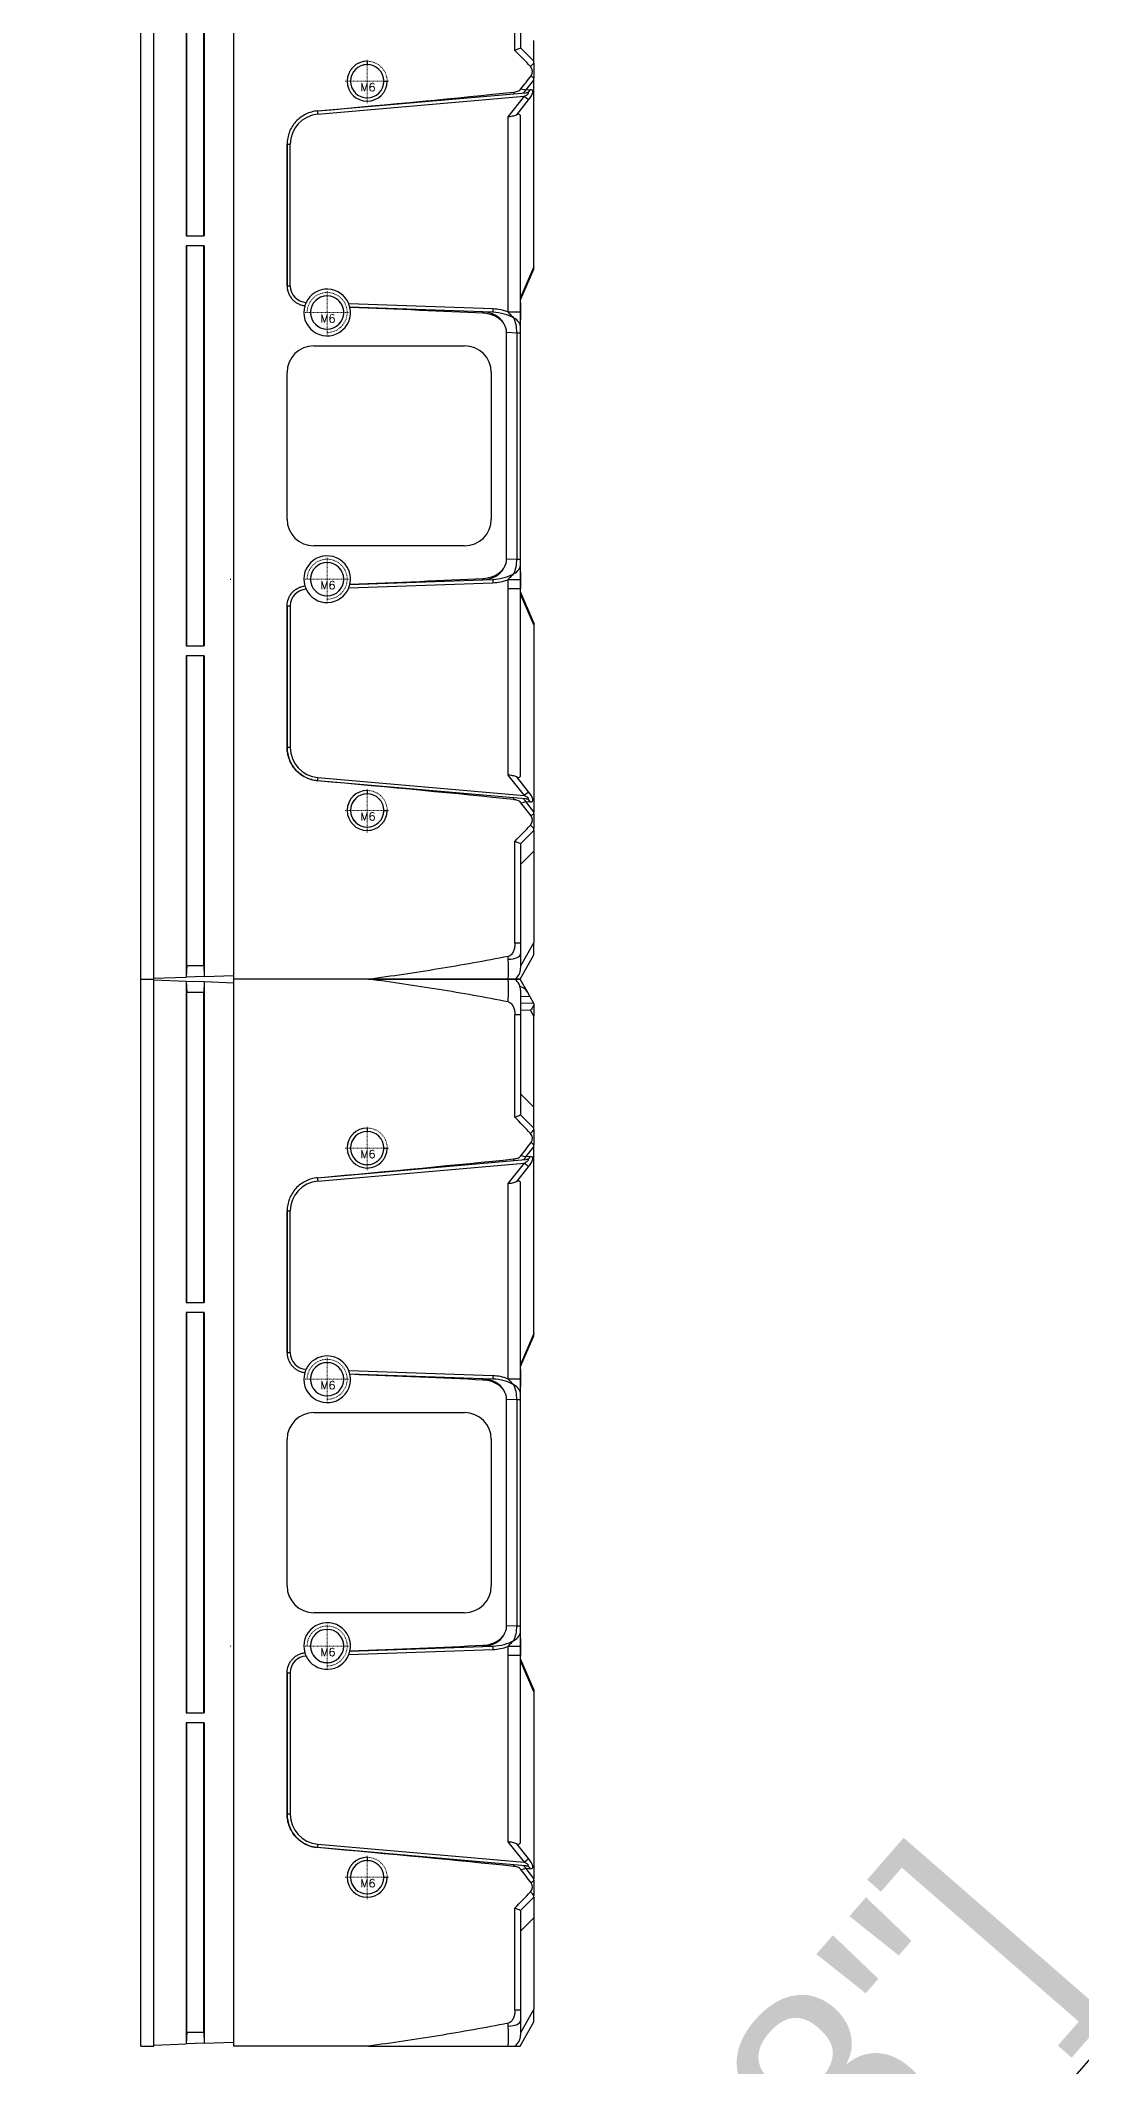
# Model space of a CAD drawing. Header units: millimetres. Extents: x 389 to 17466, y 310 to 5904.
# Drawn here: x 1450.6 to 1606.6, y 783.1 to 1086.9 of the extents above; entities that cross this region are included whole.
import ezdxf
from ezdxf.lldxf.tags import DXFTag

# ---------------------------------------------------------------- set-up
doc = ezdxf.new("R2010")
doc.units = ezdxf.units.MM
doc.linetypes.add('CENTER', pattern=[0.6, 0.375, -0.075, 0.075, -0.075])
doc.linetypes.add('HIDDEN', pattern=[0.2, 0.1, -0.1])
doc.layers.add('1', color=7, linetype='Continuous', true_color=0xffffff)
doc.layers.add('DIM', color=4, linetype='Continuous')
doc.layers.add('screw', color=33, linetype='Continuous', lineweight=13)
doc.styles.get("Standard").update_dxf_attribs({"font": 'arial.ttf'})
doc.styles.add('TXT', font='txt.shx', dxfattribs={"bigfont": 'gbcbig.shx'})
tags = doc.linetypes.add('DASHED', pattern=[25.72, 12.86, -12.86]).pattern_tags.tags
tags[6:7] = [DXFTag(74, 4), DXFTag(75, 0), DXFTag(340, '0'), DXFTag(46, 0.0), DXFTag(50, 0.0), DXFTag(44, 0.0), DXFTag(45, 0.0)]
tags[4:5] = [DXFTag(74, 4), DXFTag(75, 0), DXFTag(340, '0'), DXFTag(46, 0.0), DXFTag(50, 0.0), DXFTag(44, 0.0), DXFTag(45, 0.0)]
doc.dimstyles.new('DIMSTYLE_14', dxfattribs={"dimtxt": 30, "dimasz": 20, "dimexe": 1.75, "dimexo": 0.875, "dimgap": 2, "dimtad": 1, "dimzin": 9, "dimdsep": 46, "dimtxsty": 'Standard', "dimblk": '_FILLED', "dimcen": 0.09, "dimadec": 0, "dimazin": 0, "dimtp": 0.05, "dimtm": 0.05, "dimtfac": 1, "dimtofl": 0, "dimtmove": 0, "dimatfit": 3, "dimldrblk": '_FILLED', "dimfxl": 1, "dimtolj": 1, "dimarcsym": 0})

# ---------------------------------------------------------------- blocks, each defined once
blk = doc.blocks.new('screw_m6_g')
at = {"layer": 'screw', "color": 1, "linetype": 'CENTER', "lineweight": 18, "ltscale": 0.12}
for p, q in [((0, -3.3), (0, 3.3)), ((-3.3, 0), (3.3, 0))]:
    blk.add_line(p, q, dxfattribs=at)
at = {"layer": 'screw', "color": 33, "linetype": 'HIDDEN', "lineweight": 18, "ltscale": 0.12}
blk.add_circle((0, 0), 2.5, dxfattribs=at)
at = {"layer": 'screw', "color": 92, "linetype": 'HIDDEN', "lineweight": 18, "ltscale": 0.12}
blk.add_arc((0, 0), 3, 270, 180, dxfattribs=at)
at = {"layer": 'screw', "color": 6, "lineweight": 18, "style": 'TXT'}
blk.add_text('M6', height=1.2, dxfattribs=at).set_placement((-1.02, -1.5))
blk = doc.blocks.new('A$C138409bd')
at = {"layer": '1', "color": 155, "linetype": 'Continuous'}
for p, q in [((1.94, 0.15), (1.94, 159.85)), ((6.8, 159.68), (1.94, 159.85)), ((6.8, 159.68), (6.8, 111.5)), ((6.81, 159.68), (6.8, 159.68)), ((6.81, 159.68), (6.89, 158.01)), ((9.53, 159.59), (6.81, 159.68)), ((6.89, 111.5), (6.89, 158.01)), ((9.45, 158.01), (6.89, 158.01)), ((9.53, 159.59), (9.45, 158.01)), ((9.45, 111.5), (9.45, 158.01)), ((9.53, 159.59), (9.53, 111.5)), ((13.94, 159.43), (9.53, 159.59)), ((9.53, 159.59), (9.53, 159.59)), ((13.94, 0.57), (13.94, 159.43)), ((6.8, 111.5), (9.53, 111.5)), ((9.53, 110), (6.8, 110)), ((6.8, 110), (6.8, 50)), ((6.89, 50), (6.89, 110)), ((9.45, 100.05), (9.45, 110)), ((9.53, 110), (9.53, 50)), ((9.45, 83.83), (9.45, 100.05)), ((9.45, 59.02), (9.45, 83.83)), ((9.45, 50), (9.45, 59.02)), ((6.8, 50), (9.53, 50)), ((6.8, 48.5), (6.8, 0.34)), ((9.53, 48.5), (6.8, 48.5)), ((6.89, 2.08), (6.89, 48.5)), ((9.45, 2.08), (9.45, 48.5)), ((9.53, 48.5), (9.53, 0.44)), ((1.94, 0.15), (6.8, 0.32)), ((6.89, 2.08), (6.8, 0.34)), ((9.53, 0.42), (6.8, 0.32)), ((6.8, 0.34), (6.8, 0.32)), ((6.89, 2.08), (9.45, 2.08)), ((9.45, 2.08), (9.53, 0.44)), ((9.53, 0.42), (13.94, 0.57)), ((9.53, 0.44), (9.53, 0.42))]:
    blk.add_line(p, q, dxfattribs=at)
at = {"layer": '1'}
for p, q in [((1.94, 0.15), (1.94, 159.85)), ((6.8, 159.68), (1.94, 159.85)), ((6.8, 159.68), (6.8, 111.5)), ((6.81, 159.68), (6.8, 159.68)), ((6.81, 159.68), (6.89, 158.01)), ((9.53, 159.59), (6.81, 159.68)), ((6.89, 111.5), (6.89, 158.01)), ((9.45, 158.01), (6.89, 158.01)), ((9.53, 159.59), (9.45, 158.01)), ((9.45, 111.5), (9.45, 158.01)), ((9.53, 159.59), (9.53, 111.5)), ((13.94, 159.43), (9.53, 159.59)), ((9.53, 159.59), (9.53, 159.59)), ((13.94, 0.57), (13.94, 159.43)), ((6.8, 111.5), (9.53, 111.5)), ((9.53, 110), (6.8, 110)), ((6.8, 110), (6.8, 50)), ((6.89, 50), (6.89, 110)), ((9.45, 100.05), (9.45, 110)), ((9.53, 110), (9.53, 50)), ((9.45, 83.83), (9.45, 100.05)), ((9.45, 59.02), (9.45, 83.83)), ((9.45, 50), (9.45, 59.02)), ((6.8, 50), (9.53, 50)), ((6.8, 48.5), (6.8, 0.34)), ((9.53, 48.5), (6.8, 48.5)), ((6.89, 2.08), (6.89, 48.5)), ((9.45, 2.08), (9.45, 48.5)), ((9.53, 48.5), (9.53, 0.44)), ((1.94, 0.15), (6.8, 0.32)), ((6.89, 2.08), (6.8, 0.34)), ((9.53, 0.42), (6.8, 0.32)), ((6.8, 0.34), (6.8, 0.32)), ((6.89, 2.08), (9.45, 2.08)), ((9.45, 2.08), (9.53, 0.44)), ((9.53, 0.42), (13.94, 0.57)), ((9.53, 0.44), (9.53, 0.42))]:
    blk.add_line(p, q, dxfattribs=at)
at = {"layer": '1', "color": 155, "linetype": 'DASHED', "lineweight": 5}
for p, q in [((6.8, 111.5), (6.8, 159.68)), ((6.81, 159.68), (6.89, 158.01)), ((6.89, 158.01), (9.45, 158.01)), ((9.53, 129.58), (9.53, 159.59)), ((9.44, 132.91), (9.44, 140.09)), ((9.55, 132.45), (9.55, 139.23)), ((6.94, 134.23), (6.94, 134.24)), ((6.93, 121.53), (6.93, 126.99)), ((9.53, 116.17), (9.53, 124.57)), ((9.55, 112.21), (9.55, 121.43)), ((6.8, 50), (6.8, 110)), ((9.55, 98.76), (9.55, 109.31)), ((9.55, 64.24), (9.55, 95.86)), ((9.55, 50.79), (9.55, 61.34)), ((9.53, 52.14), (9.53, 59.98)), ((13.44, 60.04), (13.44, 59.91)), ((6.8, 0.35), (6.8, 48.5)), ((9.55, 17.25), (9.55, 3.4)), ((9.53, 0.45), (9.53, 3.08))]:
    blk.add_line(p, q, dxfattribs=at)
at = {"layer": '1', "color": 155, "linetype": 'Continuous'}
for points in [[(13.94, 115.74), (13.95, 115.74), (13.96, 115.74)], [(13.94, 115.74), (13.95, 115.74), (13.96, 115.74)], [(13.96, 44.36), (13.95, 44.36), (13.94, 44.36)], [(13.96, 44.36), (13.95, 44.36), (13.94, 44.36)]]:
    blk.add_open_spline(points, degree=2, dxfattribs=at)
at = {"layer": '1'}
for points in [[(13.94, 115.74), (13.95, 115.74), (13.96, 115.74)], [(13.94, 115.74), (13.95, 115.74), (13.96, 115.74)], [(13.96, 44.36), (13.95, 44.36), (13.94, 44.36)], [(13.96, 44.36), (13.95, 44.36), (13.94, 44.36)]]:
    blk.add_open_spline(points, degree=2, dxfattribs=at)
at = {"layer": 'DIM', "color": 82, "linetype": 'Continuous'}
for p, q in [((0, 0), (0, 160)), ((0, 160), (1.94, 160)), ((1.94, 0), (1.94, 160)), ((0, 0), (1.94, 0))]:
    blk.add_line(p, q, dxfattribs=at)
blk = doc.blocks.new('_FILLED')
at = {"color": 0, "linetype": 'ByBlock'}
blk.add_solid([(0, 0), (-1, 0.2), (-1, -0.2)], dxfattribs=at)
blk = doc.blocks.new('*D183')
at = {"color": 0, "lineweight": -2, "transparency": 16777216}
for p, q in [((1643.27, 825.03), (1643.45, 825.03)), ((1643.36, 824.94), (1643.36, 825.12)), ((1485.35, 643.51), (1627.27, 806.55))]:
    blk.add_line(p, q, dxfattribs=at)
at = {"layer": 'Defpoints', "color": 0, "transparency": 16777216}
for p in [(1646.31, 828.42), (1640.4, 821.63)]:
    blk.add_point(p, dxfattribs=at)
at = {"color": 0, "lineweight": -2, "transparency": 16777216, "xscale": 20, "yscale": 20, "zscale": 20, "rotation": 48.96095490158792}
blk.add_blockref('_FILLED', (1640.4, 821.63), dxfattribs=at)
at = {"color": 0, "transparency": 16777216, "insert": (1533.36, 731.74), "char_height": 30, "attachment_point": 5, "rotation": 48.961}
blk.add_mtext('\\A1;∅9 [∅3/8"]', dxfattribs=at)

msp = doc.modelspace()

# ---------------------------------------------------------------- linework, layer by layer
at = {"color": 7, "linetype": 'Continuous', "true_color": 0xffffff}
for p, q in [((1479.5084, 946.1558), (1479.5084, 1106.1558)), ((1521.6435, 1085.4723), (1521.6435, 1100.8016)), ((1522.5084, 1100.8016), (1522.5084, 1085.8424)), ((1524.5084, 1083.8424), (1522.5084, 1085.8424)), ((1524.5084, 1083.8424), (1524.5084, 1086.9467)), ((1499.5084, 1083.8412), (1499.5084, 1083.3412)), ((1524.5084, 1083.5648), (1524.5084, 1083.8424)), ((1524.5084, 1083.5648), (1524.5084, 1081.2956)), ((1492.0726, 1076.3803), (1521.4674, 1078.952)), ((1502.0084, 1080.8412), (1502.5084, 1080.8412)), ((1521.4674, 1078.952), (1522.6811, 1079.0582)), ((1522.6811, 1079.0582), (1523.361, 1079.1176)), ((1523.3011, 1079.4997), (1524.5084, 1081.022)), ((1523.981, 1079.5592), (1523.3011, 1079.4997)), ((1524.5084, 1081.022), (1524.5084, 1081.2956)), ((1524.5084, 1053.005), (1524.5084, 1081.022)), ((1492.0987, 1075.8822), (1523.0345, 1078.5887)), ((1523.0345, 1078.5887), (1520.5782, 1075.5253)), ((1521.9223, 1075.8087), (1523.7067, 1078.034)), ((1520.5782, 1075.5253), (1520.5782, 1046.2511)), ((1522.5084, 1047.6035), (1522.5084, 1075.4374)), ((1487.5084, 1071.3993), (1487.507, 1071.3993)), ((1487.507, 1071.3993), (1487.507, 1050.1563)), ((1487.5084, 1071.3993), (1487.9909, 1071.3993)), ((1487.5084, 1050.1563), (1487.5084, 1071.3993)), ((1487.9909, 1050.1563), (1487.9909, 1071.3993)), ((1524.5084, 1053.005), (1522.5084, 1048.3948)), ((1522.5084, 1048.0668), (1524.5084, 1052.677)), ((1524.5084, 1052.677), (1524.5084, 1053.005)), ((1487.5084, 1050.1563), (1487.507, 1050.1563)), ((1487.5084, 1050.1563), (1487.9909, 1050.1563)), ((1490.1586, 1047.1701), (1490.1606, 1047.1765)), ((1518.3477, 1046.682), (1496.766, 1047.4357)), ((1516.8525, 1046.2345), (1496.9216, 1046.9305)), ((1496.9278, 1046.9025), (1496.9216, 1046.9305)), ((1518.3477, 1046.1823), (1516.8525, 1046.2345)), ((1520.5782, 1046.2511), (1522.4914, 1046.2511)), ((1522.4914, 1047.6035), (1522.5084, 1047.6035)), ((1522.4914, 1047.6035), (1522.4914, 1046.2511)), ((1522.5084, 1046.2798), (1522.5084, 1047.6035)), ((1522.5084, 1045.0535), (1522.5084, 1046.2798)), ((1520.4084, 1043.1826), (1521.9226, 1043.1297)), ((1520.4084, 1009.1289), (1520.4084, 1043.1826)), ((1521.9226, 1043.1297), (1521.9226, 1009.1818)), ((1521.9226, 1043.1297), (1522.5084, 1043.1297)), ((1522.5084, 1043.8509), (1522.5084, 1045.0535)), ((1522.5084, 1043.1297), (1522.5084, 1043.8509)), ((1522.5084, 1009.1818), (1522.5084, 1043.1297)), ((1491.5084, 1041.1558), (1514.1084, 1041.1558)), ((1487.5084, 1015.1558), (1487.5084, 1037.1558)), ((1518.1084, 1037.1558), (1518.1084, 1015.1558)), ((1514.1084, 1011.1558), (1491.5084, 1011.1558)), ((1521.9226, 1009.1818), (1520.4084, 1009.1289)), ((1521.9226, 1009.1818), (1522.5084, 1009.1818)), ((1522.5084, 1008.4606), (1522.5084, 1009.1818)), ((1496.9216, 1005.381), (1516.8525, 1006.077)), ((1516.8525, 1006.077), (1518.3477, 1006.1292)), ((1520.5782, 1006.0604), (1520.5782, 1004.708)), ((1522.4914, 1006.0604), (1520.5782, 1006.0604)), ((1522.4914, 1006.0604), (1522.4914, 1004.708)), ((1522.5084, 1007.258), (1522.5084, 1008.4606)), ((1522.5084, 1006.0317), (1522.5084, 1007.258)), ((1522.5084, 1004.708), (1522.5084, 1006.0317)), ((1496.766, 1004.8758), (1518.3477, 1005.6295)), ((1496.9216, 1005.381), (1496.9278, 1005.409)), ((1522.4914, 1004.708), (1520.5782, 1004.708)), ((1520.5782, 1004.708), (1520.5782, 976.7862)), ((1522.5084, 1004.708), (1522.4914, 1004.708)), ((1522.5084, 976.8741), (1522.5084, 1004.708)), ((1524.5084, 999.6345), (1522.5084, 1004.2447)), ((1524.5084, 999.3065), (1522.5084, 1003.9167)), ((1487.5084, 1002.1552), (1487.507, 1002.1552)), ((1487.507, 1002.1552), (1487.507, 980.9122)), ((1487.5084, 980.9122), (1487.5084, 1002.1552)), ((1487.5084, 1002.1552), (1487.9909, 1002.1552)), ((1487.9909, 1002.1552), (1487.9909, 980.9122)), ((1524.5084, 999.6345), (1524.5084, 999.3065)), ((1524.5084, 999.3065), (1524.5084, 971.2895)), ((1487.5084, 980.9122), (1487.507, 980.9122)), ((1487.9909, 980.9122), (1487.5084, 980.9122)), ((1521.4674, 973.3595), (1492.0726, 975.9312)), ((1492.0987, 976.4293), (1523.0345, 973.7228)), ((1520.5782, 976.7862), (1523.0345, 973.7228)), ((1523.7067, 974.2775), (1521.9223, 976.5028)), ((1499.5084, 974.4703), (1499.5084, 973.9703)), ((1522.6811, 973.2533), (1521.4674, 973.3595)), ((1523.361, 973.1939), (1522.6811, 973.2533)), ((1523.3011, 972.8118), (1523.981, 972.7523)), ((1524.5084, 971.2895), (1523.3011, 972.8118)), ((1502.0084, 971.4703), (1502.5084, 971.4703)), ((1524.5084, 971.0159), (1524.5084, 971.2895)), ((1524.5084, 971.0159), (1524.5084, 968.7467)), ((1521.6435, 951.5458), (1521.6435, 966.8392)), ((1522.5084, 966.4691), (1524.5084, 968.4691)), ((1522.5084, 966.4691), (1522.5084, 951.5458)), ((1524.5084, 968.4691), (1524.5084, 968.7467)), ((1524.5084, 968.4691), (1524.5084, 965.3648)), ((1524.5084, 965.3648), (1522.5084, 963.3648)), ((1524.5084, 965.3648), (1524.5084, 951.6788)), ((1522.5084, 951.5458), (1521.6435, 951.5458)), ((1524.5084, 951.6788), (1522.5084, 948.1416)), ((1522.5084, 951.5458), (1522.5084, 949.9809)), ((1524.5084, 949.793), (1524.5084, 951.6788)), ((1520.6575, 949.1447), (1520.6421, 949.5786)), ((1522.4518, 946.1558), (1524.5084, 949.793)), ((1522.5084, 949.9809), (1522.5084, 947.8024)), ((1499.6939, 946.1558), (1479.5084, 946.1558)), ((1499.7629, 946.1558), (1479.5084, 946.1558)), ((1479.5084, 786.1558), (1479.5084, 946.1558)), ((1499.6939, 946.1558), (1520.6421, 946.1558)), ((1520.6418, 946.1558), (1499.7629, 946.1558)), ((1521.6435, 946.1558), (1520.6418, 946.1558)), ((1520.6421, 946.1558), (1521.6435, 946.1558)), ((1521.6435, 946.1558), (1522.4518, 946.1558)), ((1521.7152, 946.1558), (1521.7678, 946.0627)), ((1522.4518, 946.1558), (1521.7152, 946.1558)), ((1523.5865, 944.1489), (1522.4518, 946.1558)), ((1523.9374, 943.5283), (1522.5081, 943.5533)), ((1524.5084, 942.5185), (1522.5084, 942.5534)), ((1523.9374, 943.5283), (1523.5865, 944.1489)), ((1524.5084, 942.5185), (1523.9374, 943.5283)), ((1524.5084, 942.4567), (1524.5084, 942.5185)), ((1524.5084, 942.4567), (1524.5084, 940.6327)), ((1522.5084, 940.8016), (1521.6435, 940.8016)), ((1521.6435, 925.4723), (1521.6435, 940.8016)), ((1522.5084, 941.5671), (1523.9947, 941.5411)), ((1522.5084, 940.8016), (1522.5084, 925.8424)), ((1524.5084, 940.6327), (1523.9947, 941.5411)), ((1524.5084, 926.9467), (1524.5084, 940.6327)), ((1524.5084, 926.9467), (1522.5084, 928.9467)), ((1524.5084, 923.8424), (1524.5084, 926.9467)), ((1499.5084, 923.8412), (1499.5084, 923.3412)), ((1524.5084, 923.8424), (1522.5084, 925.8424)), ((1524.5084, 923.5648), (1524.5084, 923.8424)), ((1502.0084, 920.8412), (1502.5084, 920.8412)), ((1523.3011, 919.4997), (1524.5084, 921.022)), ((1524.5084, 923.5648), (1524.5084, 921.2956)), ((1524.5084, 921.022), (1524.5084, 921.2956)), ((1524.5084, 893.005), (1524.5084, 921.022)), ((1492.0726, 916.3803), (1521.4674, 918.952)), ((1492.0987, 915.8822), (1523.0345, 918.5887)), ((1523.0345, 918.5887), (1520.5782, 915.5253)), ((1521.4674, 918.952), (1522.6811, 919.0582)), ((1521.9223, 915.8087), (1523.7067, 918.034)), ((1522.6811, 919.0582), (1523.361, 919.1176)), ((1523.981, 919.5592), (1523.3011, 919.4997)), ((1520.5782, 915.5253), (1520.5782, 886.2511)), ((1522.5084, 887.6035), (1522.5084, 915.4374)), ((1487.5084, 911.3993), (1487.507, 911.3993)), ((1487.507, 911.3993), (1487.507, 890.1563)), ((1487.5084, 911.3993), (1487.9909, 911.3993)), ((1487.5084, 890.1563), (1487.5084, 911.3993)), ((1487.9909, 890.1563), (1487.9909, 911.3993)), ((1524.5084, 893.005), (1522.5084, 888.3948)), ((1522.5084, 888.0668), (1524.5084, 892.677)), ((1524.5084, 892.677), (1524.5084, 893.005)), ((1487.5084, 890.1563), (1487.507, 890.1563)), ((1487.5084, 890.1563), (1487.9909, 890.1563)), ((1518.3477, 886.682), (1496.766, 887.4357)), ((1522.4914, 887.6035), (1522.5084, 887.6035)), ((1522.4914, 887.6035), (1522.4914, 886.2511)), ((1522.5084, 886.2798), (1522.5084, 887.6035)), ((1490.1586, 887.1701), (1490.1606, 887.1765)), ((1516.8525, 886.2345), (1496.9216, 886.9305)), ((1496.9278, 886.9025), (1496.9216, 886.9305)), ((1518.3477, 886.1823), (1516.8525, 886.2345)), ((1520.5782, 886.2511), (1522.4914, 886.2511)), ((1522.5084, 885.0535), (1522.5084, 886.2798)), ((1522.5084, 883.8509), (1522.5084, 885.0535)), ((1520.4084, 883.1826), (1521.9226, 883.1297)), ((1520.4084, 849.1289), (1520.4084, 883.1826)), ((1521.9226, 883.1297), (1521.9226, 849.1818)), ((1521.9226, 883.1297), (1522.5084, 883.1297)), ((1522.5084, 883.1297), (1522.5084, 883.8509)), ((1522.5084, 849.1818), (1522.5084, 883.1297)), ((1491.5084, 881.1558), (1514.1084, 881.1558)), ((1487.5084, 855.1558), (1487.5084, 877.1558)), ((1518.1084, 877.1558), (1518.1084, 855.1558)), ((1514.1084, 851.1558), (1491.5084, 851.1558)), ((1521.9226, 849.1818), (1520.4084, 849.1289)), ((1521.9226, 849.1818), (1522.5084, 849.1818)), ((1522.5084, 848.4606), (1522.5084, 849.1818)), ((1522.5084, 847.258), (1522.5084, 848.4606)), ((1496.766, 844.8758), (1518.3477, 845.6295)), ((1496.9216, 845.381), (1516.8525, 846.077)), ((1496.9216, 845.381), (1496.9278, 845.409)), ((1516.8525, 846.077), (1518.3477, 846.1292)), ((1520.5782, 846.0604), (1520.5782, 844.708)), ((1522.4914, 846.0604), (1520.5782, 846.0604)), ((1522.4914, 846.0604), (1522.4914, 844.708)), ((1522.5084, 846.0317), (1522.5084, 847.258)), ((1522.5084, 844.708), (1522.5084, 846.0317)), ((1487.5084, 842.1552), (1487.507, 842.1552)), ((1487.507, 842.1552), (1487.507, 820.9122)), ((1487.5084, 820.9122), (1487.5084, 842.1552)), ((1487.5084, 842.1552), (1487.9909, 842.1552)), ((1487.9909, 842.1552), (1487.9909, 820.9122)), ((1522.4914, 844.708), (1520.5782, 844.708)), ((1520.5782, 844.708), (1520.5782, 816.7862)), ((1522.5084, 844.708), (1522.4914, 844.708)), ((1522.5084, 816.8741), (1522.5084, 844.708)), ((1524.5084, 839.6345), (1522.5084, 844.2447)), ((1524.5084, 839.3065), (1522.5084, 843.9167)), ((1524.5084, 839.6345), (1524.5084, 839.3065)), ((1524.5084, 839.3065), (1524.5084, 811.2895)), ((1487.5084, 820.9122), (1487.507, 820.9122)), ((1487.9909, 820.9122), (1487.5084, 820.9122)), ((1521.4674, 813.3595), (1492.0726, 815.9312)), ((1492.0987, 816.4293), (1523.0345, 813.7228)), ((1499.5084, 814.4703), (1499.5084, 813.9703)), ((1520.5782, 816.7862), (1523.0345, 813.7228)), ((1523.7067, 814.2775), (1521.9223, 816.5028)), ((1502.0084, 811.4703), (1502.5084, 811.4703)), ((1522.6811, 813.2533), (1521.4674, 813.3595)), ((1523.361, 813.1939), (1522.6811, 813.2533)), ((1523.3011, 812.8118), (1523.981, 812.7523)), ((1524.5084, 811.2895), (1523.3011, 812.8118)), ((1522.5084, 806.4691), (1524.5084, 808.4691)), ((1524.5084, 811.0159), (1524.5084, 811.2895)), ((1524.5084, 811.0159), (1524.5084, 808.7467)), ((1524.5084, 808.4691), (1524.5084, 808.7467)), ((1524.5084, 808.4691), (1524.5084, 805.3648)), ((1521.6435, 791.5458), (1521.6435, 806.8392)), ((1522.5084, 806.4691), (1522.5084, 791.5458)), ((1524.5084, 805.3648), (1522.5084, 803.3648)), ((1524.5084, 805.3648), (1524.5084, 791.6788)), ((1522.5084, 791.5458), (1521.6435, 791.5458)), ((1524.5084, 791.6788), (1522.5084, 788.1416)), ((1522.5084, 791.5458), (1522.5084, 789.9809)), ((1524.5084, 789.793), (1524.5084, 791.6788)), ((1520.6575, 789.1447), (1520.6421, 789.5786)), ((1522.4518, 786.1558), (1524.5084, 789.793)), ((1522.5084, 789.9809), (1522.5084, 787.8024)), ((1499.6939, 786.1558), (1479.5084, 786.1558)), ((1499.6939, 786.1558), (1520.6421, 786.1558)), ((1520.6421, 786.1558), (1521.6435, 786.1558)), ((1521.6435, 786.1558), (1522.4518, 786.1558))]:
    msp.add_line(p, q, dxfattribs=at)
for centre, radius, start, end in [((1499.5084, 1080.8412), 3, 90, 0), ((1499.5084, 1080.8412), 2.5, 90, 0), ((1499.5084, 1080.8412), 2.5, 0, 90), ((1523.2254, 1082.2969), 1.063, 322.57469, 43.872945), ((1492.4909, 1071.3993), 4.5, 95, 180), ((1490.4909, 1050.1563), 2.5, 180, 266.729489), ((1493.5084, 1046.1558), 3.5, 21.449963, 154.539069), ((1493.5084, 1046.1558), 2.5, 90, 89.999906), ((1493.5084, 1046.1558), 3.5, 163.152704, 12.318559), ((1491.5084, 1037.1558), 4, 90, 180), ((1514.1084, 1037.1558), 4, 0, 90), ((1491.5084, 1015.1558), 4, 180, 270), ((1514.1084, 1015.1558), 4, 270, 0), ((1493.5084, 1006.1558), 3.5, 347.681441, 196.847296), ((1493.5084, 1006.1558), 2.5, 90, 89.999906), ((1490.4909, 1002.1552), 2.5, 93.270511, 180), ((1493.5084, 1006.1558), 3.5, 205.460931, 338.550037), ((1492.5084, 980.9122), 5, 180, 265), ((1492.4909, 980.9122), 4.5, 180, 265), ((1499.5084, 971.4703), 3, 90, 0), ((1499.5084, 971.4703), 2.5, 90, 0), ((1499.5084, 971.4703), 2.5, 0, 90), ((1523.2254, 970.0146), 1.063, 316.127055, 37.42531), ((1520.5084, 947.8024), 2, 304.580163, 0), ((1520.5084, 944.5091), 2, 0, 55.419837), ((1499.5084, 920.8412), 3, 90, 0), ((1499.5084, 920.8412), 2.5, 90, 0), ((1499.5084, 920.8412), 2.5, 0, 90), ((1523.2254, 922.2969), 1.063, 322.57469, 43.872945), ((1492.4909, 911.3993), 4.5, 95, 180), ((1490.4909, 890.1563), 2.5, 180, 266.729489), ((1493.5084, 886.1558), 3.5, 21.449963, 154.539069), ((1493.5084, 886.1558), 2.5, 90, 89.999906), ((1493.5084, 886.1558), 3.5, 163.152704, 12.318559), ((1491.5084, 877.1558), 4, 90, 180), ((1514.1084, 877.1558), 4, 0, 90), ((1491.5084, 855.1558), 4, 180, 270), ((1514.1084, 855.1558), 4, 270, 0), ((1493.5084, 846.1558), 3.5, 347.681441, 196.847296), ((1493.5084, 846.1558), 2.5, 90, 89.999906), ((1493.5084, 846.1558), 3.5, 205.460931, 338.550037), ((1490.4909, 842.1552), 2.5, 93.270511, 180), ((1492.5084, 820.9122), 5, 180, 265), ((1492.4909, 820.9122), 4.5, 180, 265), ((1499.5084, 811.4703), 3, 90, 0), ((1499.5084, 811.4703), 2.5, 90, 0), ((1499.5084, 811.4703), 2.5, 0, 90), ((1523.2254, 810.0146), 1.063, 316.127055, 37.42531), ((1520.5084, 787.8024), 2, 304.580163, 0)]:
    msp.add_arc(centre, radius, start, end, dxfattribs=at)
for centre, major_axis, ratio, start_param, end_param in [((1520.5084, 1085.014), (-2, -0.8284), 0.00617106, 2.1717779, 3.13903652), ((1426.171, 1179.3514), (114.5887, -114.5887), 0.01234165, 0.56027198, 0.59842544), ((1523.2254, 1082.2969), (-1.4142, -1.4142), 0.01234165, 2.13106831, 2.69482401), ((1483.4697, 1076.6314), (57.2986, 5.013), 0.01738601, 4.86160843, 5.43564829), ((1521.3802, 1079.9482), (0.0872, -0.9962), 0.01738601, 0, 0.72325931), ((1426.171, 959.9135), (-114.5867, -144.4911), 0.01084528, 2.55641211, 2.58129301), ((1521.3615, 1079.9465), (-2.155, 0.5014), 0.00443093, 3.59349983, 4.12511218), ((1522.594, 1080.0544), (0.0872, -0.9962), 0.83137118, 0, 0.90941403), ((1521.9724, 1078.4942), (-1.7434, -0.5669), 0.15798453, 2.17351674, 3.74127137), ((1523.2739, 1080.1138), (0.0872, -0.9962), 0.83137118, 0, 0.90941403), ((1522.6795, 1077.9396), (-1.5824, -1.5434), 0.31531687, 1.94173851, 3.50949314), ((1523.2254, 1082.2969), (-1.567, 1.2427), 0.01084528, 3.76189291, 4.15208934), ((1492.1162, 1075.8822), (-0.0436, 0.4981), 0.03476685, 0, 1.56775463), ((1491.9855, 1077.3765), (0.0872, -0.9962), 0.01738601, 0, 0.14921945), ((1520.5084, 1072.8879), (-1.8463, -2.9615), 0.25965506, 2.74694002, 3.53251727), ((1522.9996, 1078.5887), (-0.7802, 0.6256), 0.02183978, 3.59568381, 4.68515783), ((1483.4697, 1046.3997), (-57.2987, 2.0009), 0.01744178, 4.0909819, 4.4759059), ((1516.8176, 1045.2351), (0.0349, 0.9994), 0.01744178, 5.66177823, 6.28318531), ((1516.7466, 1043.2364), (-3.5844, 0.1217), 0.83648297, 3.62505593, 4.71123694), ((1518.3651, 1046.682), (-0.0174, -0.4997), 0.03487826, 4.71360696, 6.28318531), ((1518.2211, 1043.1843), (-5.1275, 0.1734), 0.68220517, 4.2579442, 4.7107765), ((1518.2386, 1043.1843), (-4.7742, 0.1621), 0.62801245, 3.98122979, 4.71086024), ((1520.5084, 1043.105), (-0.0598, -2.9997), 0.47117881, 1.58842652, 2.40491222), ((1520.5084, 1043.8509), (-2, 0), 0.83951735, 3.14159265, 4.19232298), ((1516.1657, 1043.2567), (-4.2413, 0.1481), 0.70689131, 3.16627283, 3.62620798), ((1516.1657, 1009.0548), (-4.2413, -0.1481), 0.70689131, 2.65697733, 3.11691248), ((1520.5084, 1009.2065), (-0.0598, 2.9997), 0.47117881, 3.87827309, 4.69475879), ((1483.4697, 1005.9118), (-57.2987, -2.0009), 0.01744178, 1.80727941, 2.19220341), ((1516.7466, 1009.0751), (-3.5844, -0.1217), 0.83648297, 1.57194837, 2.65812937), ((1516.8176, 1007.0764), (0.0349, -0.9994), 0.01744178, 0, 0.62140708), ((1518.3651, 1005.6295), (-0.0174, 0.4997), 0.03487826, 0, 1.56957835), ((1518.2386, 1009.1272), (-4.7742, -0.1621), 0.62801245, 1.57232507, 2.30195552), ((1518.2211, 1009.1272), (-5.1275, -0.1734), 0.68220517, 1.57240881, 2.02524111), ((1520.5084, 1008.4606), (2, 0), 0.83951735, 5.23245498, 6.28318531), ((1492.1162, 976.4293), (-0.0436, -0.4981), 0.03476685, 4.71543068, 6.28318531), ((1491.9855, 974.935), (0.0872, 0.9962), 0.01738601, 6.13396586, 6.28318531), ((1483.4697, 975.6801), (57.2986, -5.013), 0.01738601, 0.84753701, 1.42157688), ((1520.5084, 979.4236), (-1.8463, 2.9615), 0.25965506, 2.75066804, 3.53624528), ((1521.3802, 972.3633), (0.0872, 0.9962), 0.01738601, 5.55992599, 6.28318531), ((1521.3615, 972.365), (-2.155, -0.5014), 0.00443093, 2.15807313, 2.68968547), ((1426.171, 1092.398), (-114.5867, 144.4911), 0.01084528, 3.70189229, 3.7267732), ((1522.594, 972.2571), (0.0872, 0.9962), 0.83137118, 5.37377127, 6.28318531), ((1522.9996, 973.7228), (-0.7802, -0.6256), 0.02183978, 1.59802748, 2.6875015), ((1521.9724, 973.8173), (-1.7434, 0.5669), 0.15798453, 2.54191393, 4.10966856), ((1523.2739, 972.1977), (0.0872, 0.9962), 0.83137118, 5.37377127, 6.28318531), ((1522.6795, 974.3719), (-1.5824, 1.5434), 0.31531687, 2.77369217, 4.3414468), ((1523.2254, 970.0146), (1.567, 1.2427), 0.01084528, 5.27268862, 5.66288505), ((1426.171, 872.9601), (-114.5887, -114.5887), 0.01234165, 2.54316721, 2.58132067), ((1520.5084, 967.2975), (-2, 0.8284), 0.00617106, 3.14414879, 4.11140741), ((1523.2254, 970.0146), (-1.4142, 1.4142), 0.01234165, 3.5883613, 4.152117), ((1520.5084, 949.9809), (2, 0), 0.41928599, 4.78702416, 6.28318531), ((1522.7246, 943.6415), (-0.7287, 1.3301), 0.65927656, 4.73274637, 5.93659404), ((1520.5084, 925.014), (-2, -0.8284), 0.00617106, 2.1717779, 3.13903652), ((1426.171, 1019.3514), (114.5887, -114.5887), 0.01234165, 0.56027198, 0.59842544), ((1426.171, 799.9135), (-114.5867, -144.4911), 0.01084528, 2.55641211, 2.58129301), ((1523.2254, 922.2969), (-1.4142, -1.4142), 0.01234165, 2.13106831, 2.69482401), ((1523.2254, 922.2969), (-1.567, 1.2427), 0.01084528, 3.76189291, 4.15208934), ((1483.4697, 916.6314), (57.2986, 5.013), 0.01738601, 4.86160843, 5.43564829), ((1521.3802, 919.9482), (0.0872, -0.9962), 0.01738601, 0, 0.72325931), ((1521.3615, 919.9465), (-2.155, 0.5014), 0.00443093, 3.59349983, 4.12511218), ((1522.594, 920.0544), (0.0872, -0.9962), 0.83137118, 0, 0.90941403), ((1521.9724, 918.4942), (-1.7434, -0.5669), 0.15798453, 2.17351674, 3.74127137), ((1522.9996, 918.5887), (-0.7802, 0.6256), 0.02183978, 3.59568381, 4.68515783), ((1523.2739, 920.1138), (0.0872, -0.9962), 0.83137118, 0, 0.90941403), ((1522.6795, 917.9396), (-1.5824, -1.5434), 0.31531687, 1.94173851, 3.50949314), ((1492.1162, 915.8822), (-0.0436, 0.4981), 0.03476685, 0, 1.56775463), ((1491.9855, 917.3765), (0.0872, -0.9962), 0.01738601, 0, 0.14921945), ((1520.5084, 912.8879), (-1.8463, -2.9615), 0.25965506, 2.74694002, 3.53251727), ((1483.4697, 886.3997), (-57.2987, 2.0009), 0.01744178, 4.0909819, 4.4759059), ((1516.8176, 885.2351), (0.0349, 0.9994), 0.01744178, 5.66177823, 6.28318531), ((1516.7466, 883.2364), (-3.5844, 0.1217), 0.83648297, 3.62505593, 4.71123694), ((1518.3651, 886.682), (-0.0174, -0.4997), 0.03487826, 4.71360696, 6.28318531), ((1518.2211, 883.1843), (-5.1275, 0.1734), 0.68220517, 4.2579442, 4.7107765), ((1518.2386, 883.1843), (-4.7742, 0.1621), 0.62801245, 3.98122979, 4.71086024), ((1516.1657, 883.2567), (-4.2413, 0.1481), 0.70689131, 3.16627283, 3.62620798), ((1520.5084, 883.105), (-0.0598, -2.9997), 0.47117881, 1.58842652, 2.40491222), ((1520.5084, 883.8509), (-2, 0), 0.83951735, 3.14159265, 4.19232298), ((1516.7466, 849.0751), (-3.5844, -0.1217), 0.83648297, 1.57194837, 2.65812937), ((1516.1657, 849.0548), (-4.2413, -0.1481), 0.70689131, 2.65697733, 3.11691248), ((1520.5084, 849.2065), (-0.0598, 2.9997), 0.47117881, 3.87827309, 4.69475879), ((1520.5084, 848.4606), (2, 0), 0.83951735, 5.23245498, 6.28318531), ((1483.4697, 845.9118), (-57.2987, -2.0009), 0.01744178, 1.80727941, 2.19220341), ((1516.8176, 847.0764), (0.0349, -0.9994), 0.01744178, 0, 0.62140708), ((1518.3651, 845.6295), (-0.0174, 0.4997), 0.03487826, 0, 1.56957835), ((1518.2386, 849.1272), (-4.7742, -0.1621), 0.62801245, 1.57232507, 2.30195552), ((1518.2211, 849.1272), (-5.1275, -0.1734), 0.68220517, 1.57240881, 2.02524111), ((1492.1162, 816.4293), (-0.0436, -0.4981), 0.03476685, 4.71543068, 6.28318531), ((1491.9855, 814.935), (0.0872, 0.9962), 0.01738601, 6.13396586, 6.28318531), ((1483.4697, 815.6801), (57.2986, -5.013), 0.01738601, 0.84753701, 1.42157688), ((1520.5084, 819.4236), (-1.8463, 2.9615), 0.25965506, 2.75066804, 3.53624528), ((1521.3802, 812.3633), (0.0872, 0.9962), 0.01738601, 5.55992599, 6.28318531), ((1521.3615, 812.365), (-2.155, -0.5014), 0.00443093, 2.15807313, 2.68968547), ((1426.171, 932.398), (-114.5867, 144.4911), 0.01084528, 3.70189229, 3.7267732), ((1522.594, 812.2571), (0.0872, 0.9962), 0.83137118, 5.37377127, 6.28318531), ((1522.9996, 813.7228), (-0.7802, -0.6256), 0.02183978, 1.59802748, 2.6875015), ((1521.9724, 813.8173), (-1.7434, 0.5669), 0.15798453, 2.54191393, 4.10966856), ((1523.2739, 812.1977), (0.0872, 0.9962), 0.83137118, 5.37377127, 6.28318531), ((1522.6795, 814.3719), (-1.5824, 1.5434), 0.31531687, 2.77369217, 4.3414468), ((1426.171, 712.9601), (-114.5887, -114.5887), 0.01234165, 2.54316721, 2.58132067), ((1523.2254, 810.0146), (-1.4142, 1.4142), 0.01234165, 3.5883613, 4.152117), ((1523.2254, 810.0146), (1.567, 1.2427), 0.01084528, 5.27268862, 5.66288505), ((1520.5084, 807.2975), (-2, 0.8284), 0.00617106, 3.14414879, 4.11140741), ((1520.5084, 789.9809), (2, 0), 0.41928599, 4.78702416, 6.28318531)]:
    msp.add_ellipse(centre, major_axis=major_axis, ratio=ratio, start_param=start_param, end_param=end_param, dxfattribs=at)
for points, knots in [([(1521.457, 1079.2024), (1521.6615, 1079.2234), (1521.8646, 1079.2647), (1522.2461, 1079.4082), (1522.4308, 1079.5116), (1522.5574, 1079.6767)], [0, 0, 0, 0, 0.5, 0.5, 1, 1, 1, 1]), ([(1492.0742, 1076.3916), (1491.7633, 1076.3635), (1491.4598, 1076.3072), (1490.8673, 1076.1404), (1490.5759, 1076.0287), (1490.0191, 1075.7531), (1489.7569, 1075.5915), (1489.2641, 1075.2215), (1489.0314, 1075.0107), (1488.6134, 1074.5543), (1488.4274, 1074.3091), (1488.101, 1073.7849), (1487.9601, 1073.5036), (1487.7363, 1072.9286), (1487.6514, 1072.6327), (1487.5365, 1072.024), (1487.507, 1071.7115), (1487.507, 1071.3993)], [0, 0, 0, 0, 0.125, 0.125, 0.25, 0.25, 0.375, 0.375, 0.5, 0.5, 0.625, 0.625, 0.75, 0.75, 0.875, 0.875, 1, 1, 1, 1]), ([(1520.5782, 1075.5253), (1520.704, 1075.54), (1520.8329, 1075.5551), (1521.079, 1075.5878), (1521.1982, 1075.6057), (1521.4284, 1075.6485), (1521.539, 1075.6735), (1521.7423, 1075.7326), (1521.8363, 1075.767), (1521.9223, 1075.8087)], [0, 0, 0, 0, 0.25, 0.25, 0.5, 0.5, 0.75, 0.75, 1, 1, 1, 1]), ([(1487.507, 1050.1563), (1487.507, 1049.9727), (1487.5237, 1049.7919), (1487.589, 1049.4358), (1487.6382, 1049.2593), (1487.7681, 1048.9174), (1487.8477, 1048.7546), (1488.0354, 1048.4447), (1488.1447, 1048.2962), (1488.3867, 1048.0237), (1488.5188, 1047.8998), (1488.8045, 1047.6763), (1488.9599, 1047.576), (1489.282, 1047.4075), (1489.4493, 1047.3384), (1489.7964, 1047.2305), (1489.9771, 1047.1919), (1490.1586, 1047.1701)], [0, 0, 0, 0, 0.125, 0.125, 0.25, 0.25, 0.375, 0.375, 0.5, 0.5, 0.625, 0.625, 0.75, 0.75, 0.875, 0.875, 1, 1, 1, 1]), ([(1490.3483, 1047.6604), (1490.2902, 1047.5384), (1490.2413, 1047.415), (1490.1766, 1047.2321), (1490.1606, 1047.1765), (1490.1606, 1047.1765)], [0, 0, 0, 0, 0.50003406, 0.50003406, 1, 1, 1, 1]), ([(1496.9216, 1046.9305), (1496.9216, 1046.9305), (1496.9091, 1046.9892), (1496.8566, 1047.18), (1496.8155, 1047.3095), (1496.766, 1047.4357)], [0, 0, 0, 0, 0.5, 0.5, 1, 1, 1, 1]), ([(1519.9675, 1044.5224), (1519.8816, 1044.6466), (1519.7862, 1044.7623), (1519.5791, 1044.9789), (1519.4666, 1045.0804), (1519.1134, 1045.3588), (1518.8576, 1045.5111), (1518.313, 1045.7613), (1518.0279, 1045.8568), (1517.4509, 1045.9921), (1517.1565, 1046.0331), (1516.8562, 1046.0473)], [0, 0, 0, 0, 0.125, 0.125, 0.25, 0.25, 0.5, 0.5, 0.75, 0.75, 1, 1, 1, 1]), ([(1520.5782, 1046.2511), (1520.7265, 1046.0824), (1520.8817, 1045.9215), (1521.1939, 1045.6097), (1521.3515, 1045.4577), (1521.5023, 1045.308)], [0, 0, 0, 0, 0.5, 0.5, 1, 1, 1, 1]), ([(1516.8562, 1006.2642), (1517.1563, 1006.2784), (1517.4516, 1006.3194), (1518.0321, 1006.4559), (1518.3191, 1006.5526), (1518.8591, 1006.8014), (1519.1163, 1006.9545), (1519.5879, 1007.3272), (1519.7956, 1007.5407), (1519.9675, 1007.7891)], [0, 0, 0, 0, 0.25, 0.25, 0.5, 0.5, 0.75, 0.75, 1, 1, 1, 1]), ([(1521.5023, 1007.0035), (1521.3515, 1006.8537), (1521.1939, 1006.7019), (1520.8817, 1006.39), (1520.7264, 1006.2291), (1520.5782, 1006.0604)], [0, 0, 0, 0, 0.5, 0.5, 1, 1, 1, 1]), ([(1487.507, 1002.1552), (1487.507, 1002.5224), (1487.5752, 1002.8875), (1487.7686, 1003.3949), (1487.8489, 1003.5594), (1488.0388, 1003.872), (1488.1467, 1004.0177), (1488.3874, 1004.2883), (1488.5217, 1004.4144), (1488.8092, 1004.6385), (1488.9615, 1004.7364), (1489.2829, 1004.9044), (1489.4539, 1004.9748), (1489.8012, 1005.0821), (1489.9782, 1005.1198), (1490.1586, 1005.1414)], [0, 0, 0, 0, 0.25, 0.25, 0.375, 0.375, 0.5, 0.5, 0.625, 0.625, 0.75, 0.75, 0.875, 0.875, 1, 1, 1, 1]), ([(1490.1606, 1005.135), (1490.1606, 1005.135), (1490.1767, 1005.0792), (1490.241, 1004.8973), (1490.2903, 1004.7731), (1490.3483, 1004.6511)], [0, 0, 0, 0, 0.5, 0.5, 1, 1, 1, 1]), ([(1496.766, 1004.8758), (1496.8156, 1005.0021), (1496.8564, 1005.1306), (1496.9092, 1005.3225), (1496.9216, 1005.381), (1496.9216, 1005.381)], [0, 0, 0, 0, 0.50003293, 0.50003293, 1, 1, 1, 1]), ([(1492.0742, 975.9199), (1491.7633, 975.948), (1491.4548, 976.0053), (1490.8586, 976.174), (1490.5714, 976.2849), (1490.0186, 976.5588), (1489.7509, 976.724), (1489.2575, 977.0955), (1489.0297, 977.3024), (1488.612, 977.7589), (1488.4225, 978.0094), (1488.0975, 978.533), (1487.9597, 978.8085), (1487.7347, 979.3875), (1487.6493, 979.6877), (1487.5359, 980.2928), (1487.507, 980.6), (1487.507, 980.9122)], [0, 0, 0, 0, 0.125, 0.125, 0.25, 0.25, 0.375, 0.375, 0.5, 0.5, 0.625, 0.625, 0.75, 0.75, 0.875, 0.875, 1, 1, 1, 1]), ([(1521.9223, 976.5028), (1521.8363, 976.5445), (1521.7423, 976.5789), (1521.539, 976.638), (1521.4284, 976.663), (1521.1982, 976.7058), (1521.079, 976.7237), (1520.8329, 976.7564), (1520.704, 976.7715), (1520.5782, 976.7862)], [0, 0, 0, 0, 0.25, 0.25, 0.5, 0.5, 0.75, 0.75, 1, 1, 1, 1]), ([(1522.5574, 972.6348), (1522.4943, 972.7171), (1522.4144, 972.7847), (1522.2424, 972.8957), (1522.1488, 972.94), (1521.8609, 973.0479), (1521.6613, 973.0881), (1521.457, 973.1091)], [0, 0, 0, 0, 0.25, 0.25, 0.5, 0.5, 1, 1, 1, 1]), ([(1521.6435, 951.5458), (1521.6435, 951.3481), (1521.6281, 951.1527), (1521.5634, 950.7668), (1521.5137, 950.5744), (1521.3674, 950.2076), (1521.2703, 950.0317), (1521.0094, 949.7377), (1520.8384, 949.6169), (1520.6421, 949.5786)], [0, 0, 0, 0, 0.25, 0.25, 0.5, 0.5, 0.75, 0.75, 1, 1, 1, 1]), ([(1520.6421, 949.5786), (1517.169, 948.9015), (1513.686, 948.277), (1506.7036, 947.1286), (1503.2039, 946.6026), (1499.6939, 946.1558)], [0, 0, 0, 0, 0.5, 0.5, 1, 1, 1, 1]), ([(1520.6421, 946.1558), (1520.6556, 946.2856), (1520.6664, 946.4529), (1520.6815, 946.8463), (1520.686, 947.0725), (1520.6879, 947.4563), (1520.6878, 947.5925), (1520.6859, 947.8749), (1520.6842, 948.0213), (1520.6768, 948.476), (1520.6688, 948.7996), (1520.6575, 949.1447)], [0, 0, 0, 0, 0.25, 0.25, 0.5, 0.5, 0.625, 0.625, 0.75, 0.75, 1, 1, 1, 1]), ([(1520.6418, 942.7625), (1517.179, 943.4339), (1513.7078, 944.0528), (1506.7494, 945.191), (1503.2624, 945.7123), (1499.7629, 946.1558)], [0, 0, 0, 0, 0.5, 0.5, 1, 1, 1, 1]), ([(1520.6418, 942.7625), (1520.6566, 943.1478), (1520.6679, 943.5173), (1520.6831, 944.2178), (1520.6869, 944.5379), (1520.6869, 945.12), (1520.683, 945.3836), (1520.6679, 945.8278), (1520.6567, 946.0116), (1520.6418, 946.1558)], [0, 0, 0, 0, 0.25, 0.25, 0.5, 0.5, 0.75, 0.75, 1, 1, 1, 1]), ([(1520.6418, 942.7625), (1520.7399, 942.7434), (1520.831, 942.7047), (1520.999, 942.5982), (1521.0724, 942.5328), (1521.2703, 942.3113), (1521.3662, 942.1379), (1521.5135, 941.7707), (1521.5626, 941.5817), (1521.6278, 941.1962), (1521.6435, 940.9988), (1521.6435, 940.8016)], [0, 0, 0, 0, 0.125, 0.125, 0.25, 0.25, 0.5, 0.5, 0.75, 0.75, 1, 1, 1, 1]), ([(1522.5084, 944.5091), (1522.5084, 944.5091), (1522.5084, 944.4849), (1522.5084, 944.3904), (1522.5084, 944.3189), (1522.5084, 944.1326), (1522.5084, 944.0187), (1522.5084, 943.7496), (1522.5084, 943.5932), (1522.5084, 943.2516), (1522.5084, 943.0652), (1522.5084, 942.6607), (1522.5084, 942.4453), (1522.5084, 942), (1522.5084, 941.7671), (1522.5084, 941.2883), (1522.5084, 941.0463), (1522.5084, 940.8016)], [0, 0, 0, 0, 0.125, 0.125, 0.25, 0.25, 0.375, 0.375, 0.5, 0.5, 0.625, 0.625, 0.75, 0.75, 0.875, 0.875, 1, 1, 1, 1]), ([(1524.5084, 942.4567), (1524.503, 942.4208), (1524.491, 942.3696), (1524.4483, 942.2445), (1524.418, 942.1713), (1524.2945, 941.9281), (1524.1665, 941.7328), (1523.9947, 941.5411)], [0, 0, 0, 0, 0.25, 0.25, 0.5, 0.5, 1, 1, 1, 1]), ([(1521.457, 919.2024), (1521.6615, 919.2234), (1521.8646, 919.2647), (1522.2461, 919.4082), (1522.4308, 919.5116), (1522.5574, 919.6767)], [0, 0, 0, 0, 0.5, 0.5, 1, 1, 1, 1]), ([(1492.0742, 916.3916), (1491.7633, 916.3635), (1491.4598, 916.3072), (1490.8673, 916.1404), (1490.5759, 916.0287), (1490.0191, 915.7531), (1489.7569, 915.5915), (1489.2641, 915.2215), (1489.0314, 915.0107), (1488.6134, 914.5543), (1488.4274, 914.3091), (1488.101, 913.7849), (1487.9601, 913.5036), (1487.7363, 912.9286), (1487.6514, 912.6327), (1487.5365, 912.024), (1487.507, 911.7115), (1487.507, 911.3993)], [0, 0, 0, 0, 0.125, 0.125, 0.25, 0.25, 0.375, 0.375, 0.5, 0.5, 0.625, 0.625, 0.75, 0.75, 0.875, 0.875, 1, 1, 1, 1]), ([(1520.5782, 915.5253), (1520.704, 915.54), (1520.8329, 915.5551), (1521.079, 915.5878), (1521.1982, 915.6057), (1521.4284, 915.6485), (1521.539, 915.6735), (1521.7423, 915.7326), (1521.8363, 915.767), (1521.9223, 915.8087)], [0, 0, 0, 0, 0.25, 0.25, 0.5, 0.5, 0.75, 0.75, 1, 1, 1, 1]), ([(1487.507, 890.1563), (1487.507, 889.9727), (1487.5237, 889.7919), (1487.589, 889.4358), (1487.6382, 889.2593), (1487.7681, 888.9174), (1487.8477, 888.7546), (1488.0354, 888.4447), (1488.1447, 888.2962), (1488.3867, 888.0237), (1488.5188, 887.8998), (1488.8045, 887.6763), (1488.9599, 887.576), (1489.282, 887.4075), (1489.4493, 887.3384), (1489.7964, 887.2305), (1489.9771, 887.1919), (1490.1586, 887.1701)], [0, 0, 0, 0, 0.125, 0.125, 0.25, 0.25, 0.375, 0.375, 0.5, 0.5, 0.625, 0.625, 0.75, 0.75, 0.875, 0.875, 1, 1, 1, 1]), ([(1490.3483, 887.6604), (1490.2902, 887.5384), (1490.2413, 887.415), (1490.1766, 887.2321), (1490.1606, 887.1765), (1490.1606, 887.1765)], [0, 0, 0, 0, 0.50003406, 0.50003406, 1, 1, 1, 1]), ([(1496.9216, 886.9305), (1496.9216, 886.9305), (1496.9091, 886.9892), (1496.8566, 887.18), (1496.8155, 887.3095), (1496.766, 887.4357)], [0, 0, 0, 0, 0.5, 0.5, 1, 1, 1, 1]), ([(1519.9675, 884.5224), (1519.8816, 884.6466), (1519.7862, 884.7623), (1519.5791, 884.9789), (1519.4666, 885.0804), (1519.1134, 885.3588), (1518.8576, 885.5111), (1518.313, 885.7613), (1518.0279, 885.8568), (1517.4509, 885.9921), (1517.1565, 886.0331), (1516.8562, 886.0473)], [0, 0, 0, 0, 0.125, 0.125, 0.25, 0.25, 0.5, 0.5, 0.75, 0.75, 1, 1, 1, 1]), ([(1520.5782, 886.2511), (1520.7265, 886.0824), (1520.8817, 885.9215), (1521.1939, 885.6097), (1521.3515, 885.4577), (1521.5023, 885.308)], [0, 0, 0, 0, 0.5, 0.5, 1, 1, 1, 1]), ([(1516.8562, 846.2642), (1517.1563, 846.2784), (1517.4516, 846.3194), (1518.0321, 846.4559), (1518.3191, 846.5526), (1518.8591, 846.8014), (1519.1163, 846.9545), (1519.5879, 847.3272), (1519.7956, 847.5407), (1519.9675, 847.7891)], [0, 0, 0, 0, 0.25, 0.25, 0.5, 0.5, 0.75, 0.75, 1, 1, 1, 1]), ([(1487.507, 842.1552), (1487.507, 842.5224), (1487.5752, 842.8875), (1487.7686, 843.3949), (1487.8489, 843.5594), (1488.0388, 843.872), (1488.1467, 844.0177), (1488.3874, 844.2883), (1488.5217, 844.4144), (1488.8092, 844.6385), (1488.9615, 844.7364), (1489.2829, 844.9044), (1489.4539, 844.9748), (1489.8012, 845.0821), (1489.9782, 845.1198), (1490.1586, 845.1414)], [0, 0, 0, 0, 0.25, 0.25, 0.375, 0.375, 0.5, 0.5, 0.625, 0.625, 0.75, 0.75, 0.875, 0.875, 1, 1, 1, 1]), ([(1490.1606, 845.135), (1490.1606, 845.135), (1490.1767, 845.0792), (1490.241, 844.8973), (1490.2903, 844.7731), (1490.3483, 844.6511)], [0, 0, 0, 0, 0.5, 0.5, 1, 1, 1, 1]), ([(1496.766, 844.8758), (1496.8156, 845.0021), (1496.8564, 845.1306), (1496.9092, 845.3225), (1496.9216, 845.381), (1496.9216, 845.381)], [0, 0, 0, 0, 0.50003293, 0.50003293, 1, 1, 1, 1]), ([(1521.5023, 847.0035), (1521.3515, 846.8537), (1521.1939, 846.7019), (1520.8817, 846.39), (1520.7264, 846.2291), (1520.5782, 846.0604)], [0, 0, 0, 0, 0.5, 0.5, 1, 1, 1, 1]), ([(1492.0742, 815.9199), (1491.7633, 815.948), (1491.4548, 816.0053), (1490.8586, 816.174), (1490.5714, 816.2849), (1490.0186, 816.5588), (1489.7509, 816.724), (1489.2575, 817.0955), (1489.0297, 817.3024), (1488.612, 817.7589), (1488.4225, 818.0094), (1488.0975, 818.533), (1487.9597, 818.8085), (1487.7347, 819.3875), (1487.6493, 819.6877), (1487.5359, 820.2928), (1487.507, 820.6), (1487.507, 820.9122)], [0, 0, 0, 0, 0.125, 0.125, 0.25, 0.25, 0.375, 0.375, 0.5, 0.5, 0.625, 0.625, 0.75, 0.75, 0.875, 0.875, 1, 1, 1, 1]), ([(1521.9223, 816.5028), (1521.8363, 816.5445), (1521.7423, 816.5789), (1521.539, 816.638), (1521.4284, 816.663), (1521.1982, 816.7058), (1521.079, 816.7237), (1520.8329, 816.7564), (1520.704, 816.7715), (1520.5782, 816.7862)], [0, 0, 0, 0, 0.25, 0.25, 0.5, 0.5, 0.75, 0.75, 1, 1, 1, 1]), ([(1522.5574, 812.6348), (1522.4943, 812.7171), (1522.4144, 812.7847), (1522.2424, 812.8957), (1522.1488, 812.94), (1521.8609, 813.0479), (1521.6613, 813.0881), (1521.457, 813.1091)], [0, 0, 0, 0, 0.25, 0.25, 0.5, 0.5, 1, 1, 1, 1]), ([(1521.6435, 791.5458), (1521.6435, 791.3481), (1521.6281, 791.1527), (1521.5634, 790.7668), (1521.5137, 790.5744), (1521.3674, 790.2076), (1521.2703, 790.0317), (1521.0094, 789.7377), (1520.8384, 789.6169), (1520.6421, 789.5786)], [0, 0, 0, 0, 0.25, 0.25, 0.5, 0.5, 0.75, 0.75, 1, 1, 1, 1]), ([(1520.6421, 789.5786), (1517.169, 788.9015), (1513.686, 788.277), (1506.7036, 787.1286), (1503.2039, 786.6026), (1499.6939, 786.1558)], [0, 0, 0, 0, 0.5, 0.5, 1, 1, 1, 1]), ([(1520.6421, 786.1558), (1520.6556, 786.2856), (1520.6664, 786.4529), (1520.6815, 786.8463), (1520.686, 787.0725), (1520.6879, 787.4563), (1520.6878, 787.5925), (1520.6859, 787.8749), (1520.6842, 788.0213), (1520.6768, 788.476), (1520.6688, 788.7996), (1520.6575, 789.1447)], [0, 0, 0, 0, 0.25, 0.25, 0.5, 0.5, 0.625, 0.625, 0.75, 0.75, 1, 1, 1, 1])]:
    msp.add_open_spline(points, degree=3, knots=knots, dxfattribs=at)
for points in [[(1522.5084, 1046.2798), (1522.5084, 1046.7211), (1522.4914, 1047.1622), (1522.4914, 1047.6035)], [(1522.4914, 1046.2511), (1522.4914, 1045.8519), (1522.5084, 1045.4528), (1522.5084, 1045.0535)], [(1522.5084, 1007.258), (1522.5084, 1006.8587), (1522.4914, 1006.4596), (1522.4914, 1006.0604)], [(1522.4914, 1004.708), (1522.4914, 1005.1493), (1522.5084, 1005.5904), (1522.5084, 1006.0317)], [(1490.1606, 1005.135), (1490.1606, 1005.135), (1490.1599, 1005.1371), (1490.1586, 1005.1414)], [(1522.5084, 886.2798), (1522.5084, 886.7211), (1522.4914, 887.1622), (1522.4914, 887.6035)], [(1522.4914, 886.2511), (1522.4914, 885.8519), (1522.5084, 885.4528), (1522.5084, 885.0535)], [(1490.1606, 845.135), (1490.1606, 845.135), (1490.1599, 845.1371), (1490.1586, 845.1414)], [(1522.5084, 847.258), (1522.5084, 846.8587), (1522.4914, 846.4596), (1522.4914, 846.0604)], [(1522.4914, 844.708), (1522.4914, 845.1493), (1522.5084, 845.5904), (1522.5084, 846.0317)]]:
    msp.add_open_spline(points, degree=3, dxfattribs=at)

# ---------------------------------------------------------------- block references
for p in [(1465.5684, 946.1555), (1465.5684, 786.1555)]:
    msp.add_blockref('A$C138409bd', p)
at = {"layer": 'screw', "color": 7, "true_color": 0xffffff}
for p in [(1499.5084, 1080.8412), (1493.5084, 1046.1558), (1493.5084, 1006.1558), (1499.5084, 971.4703), (1499.5084, 920.8412), (1493.5084, 886.1558), (1493.5084, 846.1558), (1499.5084, 811.4703)]:
    msp.add_blockref('screw_m6_g', p, dxfattribs=at)

# ---------------------------------------------------------------- dimensions: what is measured, and where the dimension line sits
dim = msp.add_diameter_dim_2p(p1=(1646.3101, 828.42), p2=(1640.4009, 821.6316), dimstyle='DIMSTYLE_14')
dim.commit()
dim.dimension.update_dxf_attribs({"geometry": '*D183', "text_midpoint": (1533.3625, 731.7435)})

doc.saveas('drawing.dxf')
